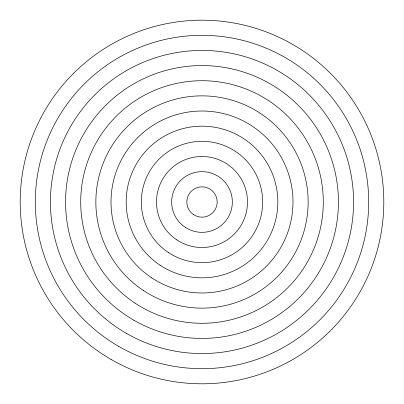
<?xml version="1.0" encoding="UTF-8"?>
<svg xmlns="http://www.w3.org/2000/svg" width="404" height="404" viewBox="0 0 404 404"><rect width="100%" height="100%" fill="white"/><g stroke="black" fill="none" stroke-linecap="round" stroke-linejoin="round"><path stroke-width="0.61" d="M193.607 214.635A15.17 15.17 0 0 0 217.14 202.954A15.17 15.17 0 0 0 195.253 188.416A15.17 15.17 0 0 0 193.607 214.635M133.785 320.15A136.426 136.426 0 0 0 338.426 202A136.426 136.426 0 0 0 133.785 83.85A136.426 136.426 0 0 0 133.785 320.15M134.88 303.02A121.286 121.286 0 0 0 323.049 209.615A121.286 121.286 0 0 0 148.071 93.364A121.286 121.286 0 0 0 134.88 303.02M143.263 290.405A106.141 106.141 0 0 0 307.929 208.666A106.141 106.141 0 0 0 154.808 106.929A106.141 106.141 0 0 0 143.263 290.405M111.1 359.444A181.8 181.8 0 0 0 383.8 202A181.8 181.8 0 0 0 111.1 44.556A181.8 181.8 0 0 0 111.1 359.444M160.034 265.16A75.831 75.831 0 0 0 277.679 206.762A75.831 75.831 0 0 0 168.281 134.078A75.831 75.831 0 0 0 160.034 265.16M151.646 277.785A90.986 90.986 0 0 0 292.809 207.712A90.986 90.986 0 0 0 161.544 120.503A90.986 90.986 0 0 0 151.646 277.785M168.428 252.53A60.671 60.671 0 0 0 262.549 205.808A60.671 60.671 0 0 0 175.023 147.657A60.671 60.671 0 0 0 168.428 252.53M126.22 333.255A151.561 151.561 0 0 0 353.561 202A151.561 151.561 0 0 0 126.22 70.745A151.561 151.561 0 0 0 126.22 333.255M176.821 239.9A45.506 45.506 0 0 0 247.415 204.858A45.506 45.506 0 0 0 181.77 161.241A45.506 45.506 0 0 0 176.821 239.9M118.66 346.354A166.685 166.685 0 0 0 368.685 202A166.685 166.685 0 0 0 118.66 57.646A166.685 166.685 0 0 0 118.66 346.354M185.214 227.27A30.335 30.335 0 0 0 232.28 203.904A30.335 30.335 0 0 0 188.511 174.826A30.335 30.335 0 0 0 185.214 227.27"/></g></svg>
